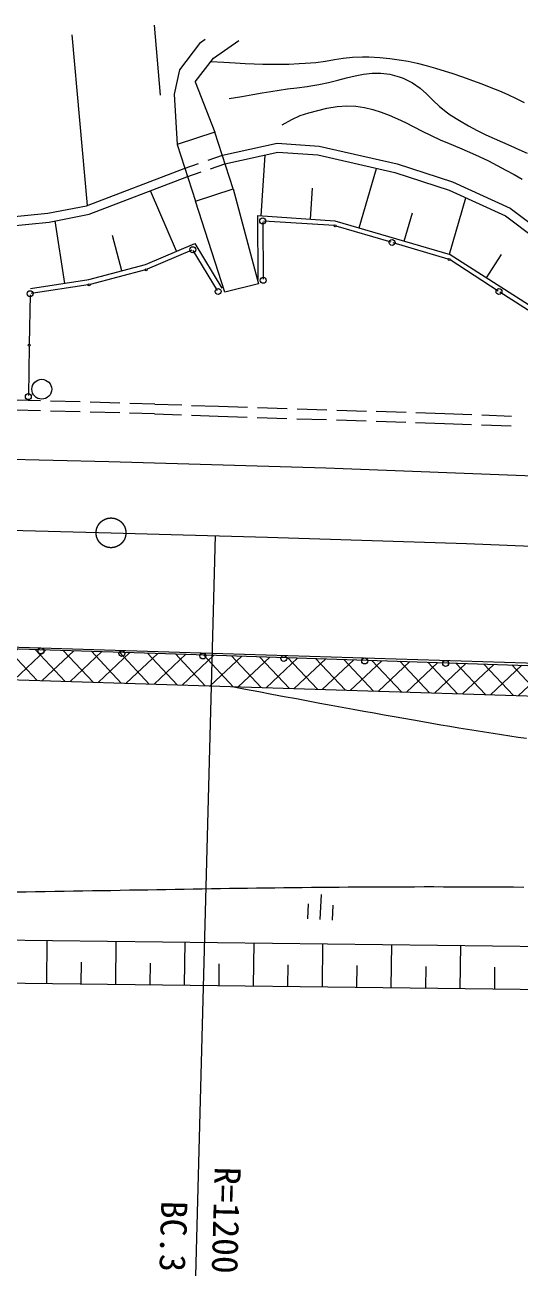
# Model space of a CAD drawing. Units: millimetres, scale not verified. Extents: x 40000 to 680000, y 20000 to 380000.
# Drawn here: x 261635 to 286604, y 273359 to 336464 of the extents above; entities that cross this region are included whole.
import ezdxf
from ezdxf.enums import TextEntityAlignment as Align

# ---------------------------------------------------------------- set-up
doc = ezdxf.new("R2010")
doc.units = ezdxf.units.MM
doc.header["$LTSCALE"] = 1000
doc.linetypes.add('CHAIN', pattern=[18.5, 12, -1.5, 3.5, -1.5])
for name, color, linetype, lineweight in [('M-BGD', 7, 'Continuous', 13), ('M-BMK', 2, 'CHAIN', 13), ('M-STR-HTXT', 7, 'Continuous', 13)]:
    doc.layers.add(name, color=color, linetype=linetype, lineweight=lineweight)
doc.styles.add('ＭＳ ゴシック', font='')
doc.styles.get('ＭＳ ゴシック').set_extended_font_data('MS Gothic')

msp = doc.modelspace()

# ---------------------------------------------------------------- hatches: boundary and pattern name
at = {"layer": 'M-BGD'}
h = msp.add_hatch(dxfattribs=at)
h.set_pattern_fill('USER', color=256, style=0, pattern_type=2)
h.set_pattern_definition([(43.1843, (234826, 304852), (-684.347, 729.156), []), (133.1843, (234826, 304852), (-729.156, -684.347), [])])
h.paths.add_polyline_path([(233278, 305877), (269258, 304736), (293244, 303954), (325228, 303023), (333213, 302657), (333392, 300961), (329099, 301293), (272080, 303088), (241834, 304040), (233585, 304288)])

# ---------------------------------------------------------------- linework, layer by layer
for p, q in [((268142, 336464), (268460, 332921)), ((264004, 335969), (264777, 327362)), ((270728, 335730), (270437, 335530)), ((270437, 335530), (269423, 334200)), ((271135, 334797), (272423, 335682)), ((270219, 333594), (271135, 334797)), ((271010, 334632), (271663, 334593)), ((271663, 334593), (272233, 334558)), ((272233, 334558), (272737, 334529)), ((272737, 334529), (273196, 334507)), ((273196, 334507), (273627, 334491)), ((273627, 334491), (274051, 334484)), ((274051, 334484), (274486, 334486)), ((274486, 334486), (274951, 334497)), ((274951, 334497), (275465, 334519)), ((275465, 334519), (275760, 334534)), ((275760, 334534), (276300, 334581)), ((276300, 334581), (276786, 334648)), ((276786, 334648), (277241, 334722)), ((277241, 334722), (277689, 334791)), ((277689, 334791), (278154, 334842)), ((278154, 334842), (278661, 334862)), ((278661, 334862), (278973, 334855)), ((278973, 334855), (279526, 334823)), ((279526, 334823), (280034, 334777)), ((280034, 334777), (280509, 334716)), ((280509, 334716), (280963, 334638)), ((280963, 334638), (281410, 334543)), ((281410, 334543), (281863, 334428)), ((269423, 334200), (269161, 332983)), ((277855, 333800), (278288, 333906)), ((278288, 333906), (278717, 333989)), ((278717, 333989), (279147, 334036)), ((279147, 334036), (279586, 334037)), ((279586, 334037), (280041, 333980)), ((280041, 333980), (280516, 333853)), ((280516, 333853), (280718, 333779)), ((281863, 334428), (282334, 334292)), ((282334, 334292), (282837, 334135)), ((282837, 334135), (283162, 334028)), ((283162, 334028), (283697, 333847)), ((283697, 333847), (284201, 333670)), ((270219, 333595), (271209, 331052)), ((274454, 333178), (274881, 333239)), ((274881, 333239), (275346, 333301)), ((275346, 333301), (275874, 333369)), ((275874, 333369), (275944, 333377)), ((275944, 333377), (276462, 333460)), ((276462, 333460), (276948, 333566)), ((276948, 333566), (277411, 333683)), ((277411, 333683), (277855, 333800)), ((280718, 333779), (281182, 333550)), ((281182, 333550), (281562, 333283)), ((281562, 333283), (281894, 332988)), ((284201, 333670), (284678, 333494)), ((284678, 333494), (285133, 333318)), ((285133, 333318), (285569, 333138)), ((269160, 332984), (269307, 330429)), ((271934, 332750), (272579, 332866)), ((272579, 332866), (273127, 332962)), ((273127, 332962), (273604, 333044)), ((273604, 333044), (274038, 333114)), ((274038, 333114), (274454, 333178)), ((281894, 332988), (282212, 332676)), ((282212, 332676), (282551, 332356)), ((285569, 333138), (285993, 332952)), ((285993, 332952), (286407, 332759)), ((286407, 332759), (286816, 332554)), ((275521, 331897), (275948, 332041)), ((275948, 332041), (276406, 332160)), ((276406, 332160), (276868, 332263)), ((276868, 332263), (277380, 332348)), ((277380, 332348), (277864, 332380)), ((277864, 332380), (278324, 332363)), ((278324, 332363), (278764, 332303)), ((278764, 332303), (279189, 332206)), ((279189, 332206), (279604, 332075)), ((279604, 332075), (280012, 331917)), ((282551, 332356), (282945, 332039)), ((282945, 332039), (283088, 331940)), ((283088, 331940), (283558, 331641)), ((274604, 331436), (275087, 331703)), ((275087, 331703), (275521, 331897)), ((280012, 331917), (280419, 331737)), ((280419, 331737), (280828, 331539)), ((280828, 331539), (281244, 331329)), ((281244, 331329), (281672, 331113)), ((283558, 331641), (284012, 331377)), ((284012, 331377), (284452, 331141)), ((271209, 331052), (269307, 330429)), ((272142, 328201), (271209, 331052)), ((281672, 331113), (282116, 330895)), ((282116, 330895), (282581, 330680)), ((282581, 330680), (283036, 330488)), ((284452, 331141), (284881, 330928)), ((284881, 330928), (285303, 330732)), ((285303, 330732), (285720, 330548)), ((269307, 330429), (270241, 327578)), ((271601, 329898), (274356, 330500)), ((271722, 329464), (274390, 330047)), ((274356, 330500), (276468, 330360)), ((274390, 330047), (276402, 329913)), ((276468, 330360), (280405, 329457)), ((283036, 330488), (283560, 330272)), ((283560, 330272), (284062, 330053)), ((284062, 330053), (284545, 329831)), ((285720, 330548), (286135, 330370)), ((286135, 330370), (286552, 330191)), ((286552, 330191), (286972, 330007)), ((269660, 329234), (270394, 329485)), ((270867, 329647), (271601, 329898)), ((271000, 329217), (271722, 329464)), ((273545, 326836), (273748, 329907)), ((276402, 329913), (280285, 329023)), ((280405, 329457), (283197, 328553)), ((284545, 329831), (285009, 329606)), ((285009, 329606), (285457, 329379)), ((264744, 327350), (269660, 329234)), ((264868, 326915), (269806, 328808)), ((269806, 328808), (270527, 329055)), ((278487, 326234), (279366, 329234)), ((280285, 329023), (283034, 328133)), ((285457, 329379), (285890, 329148)), ((285890, 329148), (286310, 328916)), ((286310, 328916), (286719, 328681)), ((270241, 327578), (272142, 328201)), ((272142, 328201), (273415, 323405)), ((276040, 326671), (276143, 328231)), ((283197, 328553), (286108, 327224)), ((269280, 325049), (267967, 328103)), ((271710, 322990), (270241, 327578)), ((283034, 328133), (285877, 326835)), ((283044, 324899), (283878, 327748)), ((260771, 326763), (262781, 326972)), ((262781, 326972), (264744, 327350)), ((262847, 326527), (264868, 326915)), ((280766, 325567), (281183, 326991)), ((286108, 327224), (287653, 326062)), ((260794, 326312), (262847, 326527)), ((263639, 323432), (263153, 326586)), ((273400, 323635), (273372, 326848)), ((273372, 326848), (277271, 326590)), ((273625, 326530), (273650, 323637)), ((277227, 326343), (273675, 326577)), ((277271, 326590), (283089, 324886)), ((280107, 325505), (277325, 326325)), ((285877, 326835), (287363, 325717)), ((266514, 324058), (266042, 325838)), ((267717, 324377), (270199, 325444)), ((270052, 325109), (267799, 324140)), ((271351, 323067), (270124, 325086)), ((270199, 325444), (271565, 323197)), ((282984, 324657), (280202, 325477)), ((264862, 323620), (267717, 324377)), ((285503, 323046), (283074, 324615)), ((283089, 324886), (288222, 321597)), ((284920, 323713), (285669, 324882)), ((267705, 324107), (264913, 323375)), ((261906, 323165), (264862, 323620)), ((264815, 323354), (261944, 322918)), ((273415, 323405), (271710, 322990)), ((261893, 322860), (261849, 320364)), ((288017, 321422), (285587, 322991)), ((261847, 320264), (261803, 317768)), ((262424, 317504), (261157, 317539)), ((264423, 317448), (262923, 317490)), ((266422, 317393), (264923, 317435)), ((262415, 317004), (261153, 317039)), ((264414, 316948), (262915, 316990)), ((266414, 316893), (264914, 316935)), ((268175, 316844), (266913, 316879)), ((268189, 317344), (266922, 317379)), ((268175, 316844), (269528, 316796)), ((268189, 317344), (269542, 317296)), ((270041, 317278), (271394, 317229)), ((271396, 317229), (272860, 317183)), ((273360, 317167), (274859, 317119)), ((275359, 317104), (276858, 317056)), ((277358, 317040), (278857, 316993)), ((279357, 316977), (280856, 316930)), ((281356, 316914), (282820, 316868)), ((282820, 316868), (284177, 316815)), ((284676, 316796), (286175, 316738)), ((270028, 316778), (271381, 316729)), ((271381, 316729), (272844, 316683)), ((273344, 316667), (274843, 316620)), ((275343, 316604), (276842, 316556)), ((277342, 316541), (278841, 316493)), ((279341, 316477), (280840, 316430)), ((281340, 316414), (282803, 316368)), ((282803, 316368), (284157, 316316)), ((284657, 316297), (286156, 316239)), ((265871, 314429), (254937, 314686)), ((276803, 314106), (265871, 314429)), ((287722, 313696), (276803, 314106)), ((233278, 305877), (269258, 304736)), ((233457, 305942), (269428, 304821)), ((269428, 304821), (293409, 304087)), ((269258, 304736), (293244, 303954)), ((241834, 304040), (329099, 301293)), ((272080, 303088), (272764, 302960)), ((272764, 302960), (273430, 302836)), ((273430, 302836), (274078, 302715)), ((274078, 302715), (274710, 302597)), ((274710, 302597), (275326, 302483)), ((275326, 302483), (275927, 302371)), ((275927, 302371), (276512, 302263)), ((276512, 302263), (277084, 302157)), ((277084, 302157), (277642, 302054)), ((277642, 302054), (278188, 301955)), ((278188, 301955), (278721, 301857)), ((278721, 301857), (279242, 301763)), ((279242, 301763), (279752, 301671)), ((279752, 301671), (280252, 301581)), ((280252, 301581), (280743, 301494)), ((280743, 301494), (281224, 301409)), ((281224, 301409), (281696, 301327)), ((281696, 301327), (282161, 301246)), ((282161, 301246), (282618, 301168)), ((282618, 301168), (283069, 301091)), ((283069, 301091), (283514, 301017)), ((283514, 301017), (283953, 300944)), ((283953, 300944), (284388, 300874)), ((284388, 300874), (284818, 300805)), ((284818, 300805), (285245, 300737)), ((285245, 300737), (285669, 300671)), ((285669, 300671), (286091, 300607)), ((286091, 300607), (286511, 300544)), ((286511, 300544), (286930, 300482)), ((265500, 292805), (265968, 292813)), ((265968, 292813), (266434, 292822)), ((266434, 292822), (266898, 292830)), ((266898, 292830), (267362, 292838)), ((267362, 292838), (267824, 292846)), ((267824, 292846), (268285, 292854)), ((268285, 292854), (268745, 292862)), ((268745, 292862), (269204, 292870)), ((269204, 292870), (269662, 292878)), ((269662, 292878), (270120, 292885)), ((270120, 292885), (270577, 292893)), ((270577, 292893), (271035, 292900)), ((271035, 292900), (271491, 292907)), ((271491, 292907), (271948, 292914)), ((271948, 292914), (272405, 292921)), ((272405, 292921), (272862, 292928)), ((272862, 292928), (273320, 292934)), ((273320, 292934), (273778, 292940)), ((273778, 292940), (274237, 292946)), ((274237, 292946), (274696, 292952)), ((274696, 292952), (275156, 292957)), ((275156, 292957), (275617, 292962)), ((275617, 292962), (276080, 292967)), ((276080, 292967), (276543, 292972)), ((276543, 292972), (277008, 292976)), ((277008, 292976), (277475, 292980)), ((277475, 292980), (277943, 292983)), ((277943, 292983), (278413, 292987)), ((278413, 292987), (278885, 292989)), ((278885, 292989), (279359, 292992)), ((279359, 292992), (279835, 292994)), ((279835, 292994), (280314, 292996)), ((280314, 292996), (280794, 292997)), ((280794, 292997), (281278, 292998)), ((281278, 292998), (281764, 292999)), ((281764, 292999), (282253, 292999)), ((282253, 292999), (282745, 292998)), ((282745, 292998), (283240, 292997)), ((283240, 292997), (283738, 292996)), ((283738, 292996), (284240, 292994)), ((284240, 292994), (284745, 292992)), ((284745, 292992), (285254, 292989)), ((285254, 292989), (285766, 292986)), ((285766, 292986), (286283, 292982)), ((286283, 292982), (286803, 292978)), ((261197, 292731), (261685, 292739)), ((261685, 292739), (262170, 292747)), ((262170, 292747), (262653, 292755)), ((262653, 292755), (263133, 292764)), ((263133, 292764), (263611, 292772)), ((263611, 292772), (264086, 292780)), ((264086, 292780), (264559, 292789)), ((264559, 292789), (265031, 292797)), ((265031, 292797), (265500, 292805)), ((276523, 291348), (276589, 292596)), ((275898, 291381), (275938, 292130)), ((277147, 291315), (277186, 292064)), ((246016, 290496), (299713, 289844)), ((262732, 288120), (262758, 290293)), ((266209, 288077), (266235, 290250)), ((269685, 288035), (269711, 290208)), ((273161, 287993), (273188, 290166)), ((276638, 287951), (276664, 290124)), ((280114, 287909), (280141, 290081)), ((283591, 287866), (283617, 290039)), ((264470, 288099), (264483, 289185)), ((267947, 288056), (267960, 289143)), ((271423, 288014), (271436, 289101)), ((274900, 287972), (274913, 289058)), ((278376, 287930), (278389, 289016)), ((281853, 287887), (281866, 288974)), ((285329, 287845), (285342, 288932)), ((245990, 288323), (299924, 287668))]:
    msp.add_line(p, q, dxfattribs=at)
for centre, radius in [((273625, 326580), 150), ((277277, 326339), 50), ((280154, 325491), 150), ((270098, 325129), 150), ((283032, 324642), 50), ((267753, 324120), 50), ((273651, 323587), 150), ((264864, 323362), 50), ((271377, 323024), 150), ((285545, 323019), 150), ((261894, 322910), 150), ((261848, 320314), 50), ((262481, 318091), 500), ((261802, 317718), 150), ((262441, 304889), 150), ((266523, 304762), 150), ((270606, 304635), 150), ((274689, 304510), 150), ((278771, 304385), 150), ((282854, 304260), 150)]:
    msp.add_circle(centre, radius, dxfattribs=at)
at = {"layer": 'M-BMK'}
for p, q in [((259580, 311016), (265973, 310847)), ((265973, 310847), (273870, 310635)), ((273870, 310635), (283905, 310305)), ((283905, 310305), (294909, 309846))]:
    msp.add_line(p, q, dxfattribs=at)
msp.add_circle((265973, 310847), 750, dxfattribs=at)
at = {"layer": 'M-STR-HTXT'}
msp.add_line((271222, 310708), (270230, 273359), dxfattribs=at)

# ---------------------------------------------------------------- texts
at = {"layer": 'M-STR-HTXT', "style": 'ＭＳ ゴシック'}
for s, p in [('R=1200', (272521, 278842)), ('BC.3', (269830, 277134))]:
    msp.add_text(s, height=1320, rotation=268.48, dxfattribs=at).set_placement(p, align=Align.TOP_LEFT)

doc.saveas('drawing.dxf')
